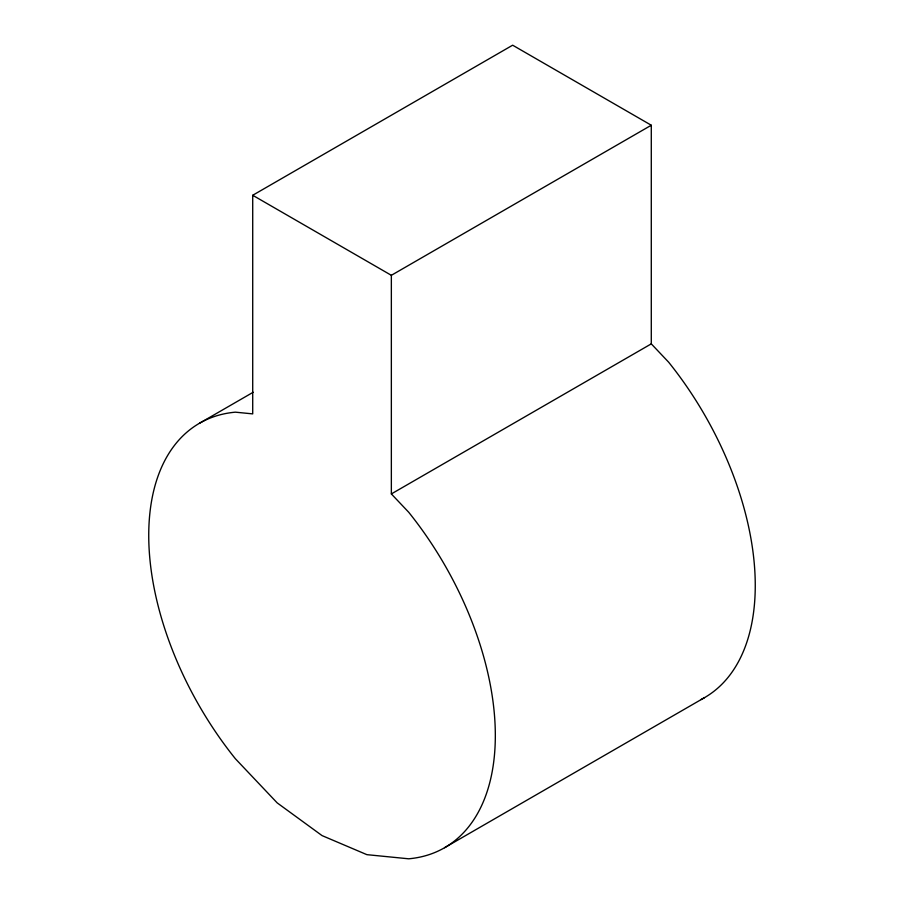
<?xml version="1.0" encoding="UTF-8"?>
<svg xmlns="http://www.w3.org/2000/svg" width="904" height="904" viewBox="0 0 904 904"><rect width="100%" height="100%" fill="white"/><g stroke="black" fill="none" stroke-linecap="round" stroke-linejoin="round"><path stroke-width="1.36" d="M651.287 125.238L391.353 275.313L391.353 493.923L408.676 512.218A245.063 141.487 60 0 1 408.676 858.8L366.888 854.664L322.039 835.59L277.178 802.876L235.39 758.75A245.063 141.487 60 0 1 235.39 412.167L252.713 413.885L252.713 195.275L512.647 45.2L651.287 125.238L651.287 343.859L668.61 362.154A245.063 141.487 60 0 1 700.916 699.606M199.501 423.253L253.199 392.246M391.353 493.923L651.287 343.859M444.565 847.726L704.499 697.651M252.713 195.275L391.353 275.313"/></g></svg>
